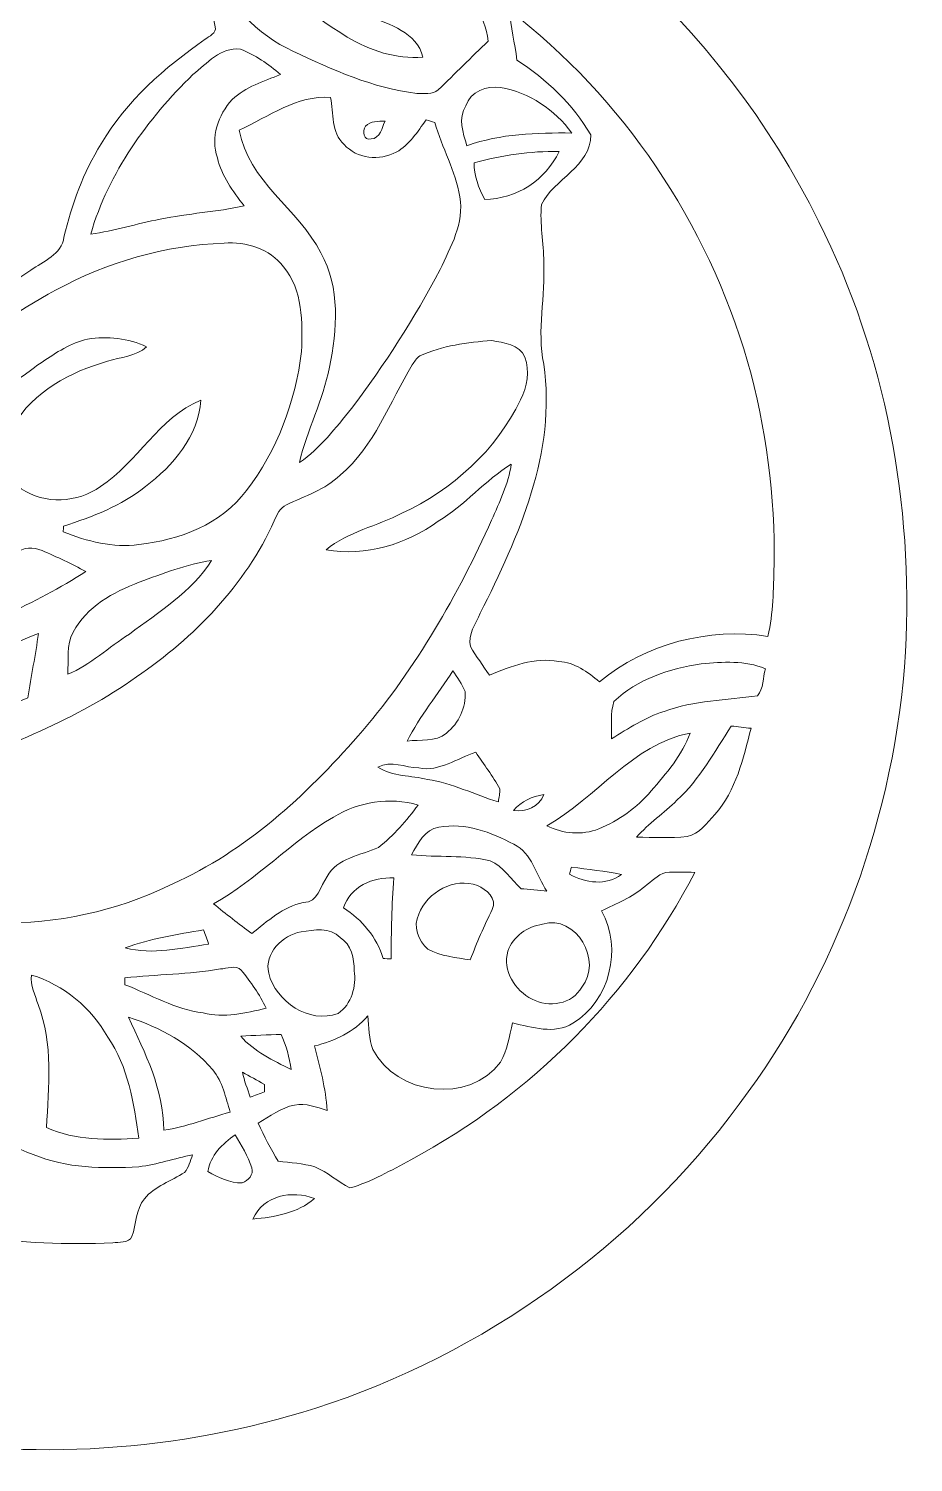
# Model space of a CAD drawing. Header units: centimetres. Extents: x -13 to 12.8, y -16.3 to 16.1.
# Drawn here: x -0.34 to 12.84, y -16.28 to 5.06 of the extents above; entities that cross this region are included whole.
import ezdxf

# ---------------------------------------------------------------- set-up
doc = ezdxf.new("R2010")
doc.units = ezdxf.units.CM
doc.header["$MEASUREMENT"] = 0
doc.layers.add('Layer 1', color=7, linetype='Continuous')

msp = doc.modelspace()

# ---------------------------------------------------------------- linework, layer by layer
at = {"layer": 'Layer 1', "color": 8, "lineweight": 9}
for points, knots in [([(-1.1297, 15.38168), (-0.91663, 15.72811), (-0.57937, 16.08265), (-0.14193, 16.08548), (-0.14193, 16.08548), (0.24225, 16.14157), (0.57739, 15.86852), (0.81516, 15.59899), (0.81516, 15.59899), (1.48085, 14.73539), (1.71368, 13.6312), (1.84315, 12.5711), (1.84315, 12.5711), (1.8869, 12.36261), (1.85092, 12.12696), (1.94511, 11.93081), (1.94511, 11.93081), (2.13102, 11.87931), (2.32787, 11.92975), (2.51767, 11.90012), (2.51767, 11.90012), (3.15972, 11.83909), (3.73193, 11.29899), (3.79437, 10.65058), (3.79437, 10.65058), (3.83988, 10.04133), (3.78202, 9.42962), (3.81095, 8.81966), (3.81095, 8.81966), (3.82047, 8.63304), (4.05648, 8.61964), (4.18419, 8.55684), (4.18419, 8.55684), (7.31015, 7.4964), (9.97539, 5.15219), (11.42814, 2.18815), (11.42814, 2.18815), (12.42403, 0.22071), (12.83607, -2.01732), (12.72001, -4.21336), (12.72001, -4.21336), (12.5669, -6.63377), (11.70119, -9.00796), (10.2435, -10.94824), (10.2435, -10.94824), (8.67928, -13.06349), (6.4402, -14.66616), (3.93724, -15.47438), (3.93724, -15.47438), (1.89148, -16.11784), (-0.31726, -16.28047), (-2.42475, -15.86173), (-2.42475, -15.86173), (-4.61233, -15.44757), (-6.67713, -14.43192), (-8.36377, -12.98165), (-8.36377, -12.98165), (-8.92715, -12.47577), (-9.45702, -11.93214), (-9.94209, -11.35076), (-9.94209, -11.35076), (-10.63389, -10.47587), (-11.22409, -9.51878), (-11.67388, -8.49749), (-11.67388, -8.49749), (-12.79536, -5.9649), (-13.03878, -3.05131), (-12.3685, -0.36526), (-12.3685, -0.36526), (-11.58639, 2.8489), (-9.4662, 5.70499), (-6.63374, 7.40891), (-6.63374, 7.40891), (-6.07777, 7.74052), (-5.5038, 8.04532), (-4.90266, 8.28803), (-4.90266, 8.28803), (-4.54177, 8.4369), (-4.16888, 8.55473), (-3.81082, 8.7103), (-3.81082, 8.7103), (-3.80764, 9.30015), (-3.82457, 9.88999), (-3.8094, 10.47984), (-3.8094, 10.47984), (-3.81822, 11.1032), (-3.36279, 11.70856), (-2.75178, 11.84897), (-2.75178, 11.84897), (-2.49954, 11.93116), (-2.23213, 11.91), (-1.97108, 11.91529), (-1.97108, 11.91529), (-1.90758, 12.62261), (-1.85995, 13.33698), (-1.67722, 14.02596), (-1.67722, 14.02596), (-1.54669, 14.49515), (-1.42216, 14.98199), (-1.1297, 15.38168), (-1.1297, 15.38168), (-1.1297, 15.38168), (-1.1297, 15.38168), (-1.1297, 15.38168)], [0, 0, 0, 0, 0.03703704, 0.03703704, 0.03703704, 0.03703704, 0.07407407, 0.07407407, 0.07407407, 0.07407407, 0.11111111, 0.11111111, 0.11111111, 0.11111111, 0.14814815, 0.14814815, 0.14814815, 0.14814815, 0.18518519, 0.18518519, 0.18518519, 0.18518519, 0.22222222, 0.22222222, 0.22222222, 0.22222222, 0.25925926, 0.25925926, 0.25925926, 0.25925926, 0.2962963, 0.2962963, 0.2962963, 0.2962963, 0.33333333, 0.33333333, 0.33333333, 0.33333333, 0.37037037, 0.37037037, 0.37037037, 0.37037037, 0.40740741, 0.40740741, 0.40740741, 0.40740741, 0.44444444, 0.44444444, 0.44444444, 0.44444444, 0.48148148, 0.48148148, 0.48148148, 0.48148148, 0.51851852, 0.51851852, 0.51851852, 0.51851852, 0.55555556, 0.55555556, 0.55555556, 0.55555556, 0.59259259, 0.59259259, 0.59259259, 0.59259259, 0.62962963, 0.62962963, 0.62962963, 0.62962963, 0.66666667, 0.66666667, 0.66666667, 0.66666667, 0.7037037, 0.7037037, 0.7037037, 0.7037037, 0.74074074, 0.74074074, 0.74074074, 0.74074074, 0.77777778, 0.77777778, 0.77777778, 0.77777778, 0.81481481, 0.81481481, 0.81481481, 0.81481481, 0.85185185, 0.85185185, 0.85185185, 0.85185185, 0.88888889, 0.88888889, 0.88888889, 0.88888889, 0.92592593, 0.92592593, 0.92592593, 0.92592593, 1, 1, 1, 1]), ([(-3.12078, 6.93371), (-4.23168, 6.53825), (-5.26355, 5.93183), (-6.1769, 5.18852), (-6.1769, 5.18852), (-6.60058, 4.85021), (-6.96324, 4.44557), (-7.34706, 4.06422), (-7.34706, 4.06422), (-7.28074, 4.01342), (-7.19995, 3.97497), (-7.15127, 3.90441), (-7.15127, 3.90441), (-7.13751, 3.36043), (-7.15515, 2.80763), (-7.01439, 2.27634), (-7.01439, 2.27634), (-6.82036, 2.51658), (-6.62492, 2.84149), (-6.28202, 2.86019), (-6.28202, 2.86019), (-5.75145, 2.93145), (-5.199, 2.64147), (-4.97604, 2.15358), (-4.97604, 2.15358), (-4.89278, 1.95955), (-4.93265, 1.75106), (-4.95487, 1.55033), (-4.95487, 1.55033), (-4.77213, 1.68791), (-4.59575, 1.83431), (-4.43382, 1.99588), (-4.43382, 1.99588), (-4.58904, 2.21319), (-4.75873, 2.44532), (-4.7485, 2.7279), (-4.7485, 2.7279), (-4.73827, 3.13853), (-4.5139, 3.56857), (-4.12267, 3.73402), (-4.12267, 3.73402), (-3.80905, 3.89736), (-3.41182, 3.87407), (-3.10597, 3.70509), (-3.10597, 3.70509), (-2.41628, 3.25036), (-2.61525, 2.04951), (-3.37655, 1.78774), (-3.37655, 1.78774), (-3.63548, 1.69779), (-3.90677, 1.79198), (-4.16818, 1.76023), (-4.16818, 1.76023), (-4.49767, 1.58384), (-4.73792, 1.28116), (-4.95417, 0.98412), (-4.95417, 0.98412), (-4.691, 1.03562), (-4.43241, 1.15839), (-4.15936, 1.10653), (-4.15936, 1.10653), (-3.86585, 1.09665), (-3.6189, 0.90439), (-3.45663, 0.67191), (-3.45663, 0.67191), (-3.3134, 0.40838), (-2.96556, 0.4038), (-2.7807, 0.18578), (-2.7807, 0.18578), (-2.63924, 0.04538), (-2.58738, -0.15147), (-2.51118, -0.32963), (-2.51118, -0.32963), (-1.75483, 0.24258), (-1.11207, 0.95766), (-0.30562, 1.46672), (-0.30562, 1.46672), (-0.12464, 1.60289), (0.15793, 1.6992), (0.18616, 1.96202), (0.18616, 1.96202), (0.30187, 2.44815), (0.47579, 2.9244), (0.74178, 3.34949), (0.74178, 3.34949), (1.11678, 3.98978), (1.68723, 4.48791), (2.29189, 4.90559), (2.29189, 4.90559), (2.34128, 4.9504), (2.4644, 4.99838), (2.43935, 5.09151), (2.43935, 5.09151), (2.36703, 5.47815), (2.2238, 5.84681), (2.09398, 6.21687), (2.09398, 6.21687), (2.05094, 6.33293), (2.17759, 6.47722), (2.052, 6.56718), (2.052, 6.56718), (1.95851, 6.67901), (1.85797, 6.78414), (1.75955, 6.89068), (1.75955, 6.89068), (1.80117, 7.04166), (1.84527, 7.1923), (1.88196, 7.34435), (1.88196, 7.34435), (1.59515, 7.55425), (1.2198, 7.54049), (0.88042, 7.55284), (0.88042, 7.55284), (-0.4753, 7.59517), (-1.84655, 7.4082), (-3.12078, 6.93371), (-3.12078, 6.93371), (-3.12078, 6.93371), (-3.12078, 6.93371), (-3.12078, 6.93371)], [0, 0, 0, 0, 0.03225806, 0.03225806, 0.03225806, 0.03225806, 0.06451613, 0.06451613, 0.06451613, 0.06451613, 0.09677419, 0.09677419, 0.09677419, 0.09677419, 0.12903226, 0.12903226, 0.12903226, 0.12903226, 0.16129032, 0.16129032, 0.16129032, 0.16129032, 0.19354839, 0.19354839, 0.19354839, 0.19354839, 0.22580645, 0.22580645, 0.22580645, 0.22580645, 0.25806452, 0.25806452, 0.25806452, 0.25806452, 0.29032258, 0.29032258, 0.29032258, 0.29032258, 0.32258065, 0.32258065, 0.32258065, 0.32258065, 0.35483871, 0.35483871, 0.35483871, 0.35483871, 0.38709677, 0.38709677, 0.38709677, 0.38709677, 0.41935484, 0.41935484, 0.41935484, 0.41935484, 0.4516129, 0.4516129, 0.4516129, 0.4516129, 0.48387097, 0.48387097, 0.48387097, 0.48387097, 0.51612903, 0.51612903, 0.51612903, 0.51612903, 0.5483871, 0.5483871, 0.5483871, 0.5483871, 0.58064516, 0.58064516, 0.58064516, 0.58064516, 0.61290323, 0.61290323, 0.61290323, 0.61290323, 0.64516129, 0.64516129, 0.64516129, 0.64516129, 0.67741935, 0.67741935, 0.67741935, 0.67741935, 0.70967742, 0.70967742, 0.70967742, 0.70967742, 0.74193548, 0.74193548, 0.74193548, 0.74193548, 0.77419355, 0.77419355, 0.77419355, 0.77419355, 0.80645161, 0.80645161, 0.80645161, 0.80645161, 0.83870968, 0.83870968, 0.83870968, 0.83870968, 0.87096774, 0.87096774, 0.87096774, 0.87096774, 0.90322581, 0.90322581, 0.90322581, 0.90322581, 0.93548387, 0.93548387, 0.93548387, 0.93548387, 1, 1, 1, 1]), ([(2.98086, 7.20782), (3.11033, 7.11504), (3.24051, 7.02085), (3.38197, 6.94571), (3.38197, 6.94571), (4.05367, 6.57212), (4.73099, 6.2077), (5.39351, 5.81753), (5.39351, 5.81753), (5.58895, 5.71557), (5.71313, 5.51872), (5.77839, 5.31341), (5.77839, 5.31341), (5.53638, 5.30106), (5.30532, 5.3889), (5.08377, 5.47463), (5.08377, 5.47463), (4.62551, 5.67712), (4.21276, 5.96463), (3.78661, 6.22463), (3.78661, 6.22463), (3.36327, 6.48145), (2.95934, 6.79225), (2.47745, 6.93195), (2.47745, 6.93195), (2.46581, 6.91078), (2.44252, 6.8681), (2.43124, 6.84658), (2.43124, 6.84658), (3.0747, 6.1629), (3.88503, 5.66971), (4.7197, 5.25485), (4.7197, 5.25485), (5.03473, 5.12361), (5.44466, 5.01531), (5.53109, 4.6389), (5.53109, 4.6389), (5.13351, 4.60926), (4.74369, 4.7352), (4.40679, 4.93911), (4.40679, 4.93911), (3.80107, 5.31164), (3.25532, 5.79671), (2.58469, 6.05459), (2.58469, 6.05459), (2.55188, 5.43265), (3.0807, 4.97086), (3.59611, 4.72956), (3.59611, 4.72956), (4.18489, 4.45192), (4.78885, 4.17852), (5.44219, 4.10126), (5.44219, 4.10126), (5.54873, 4.09844), (5.67115, 4.08327), (5.7611, 4.15241), (5.7611, 4.15241), (6.00875, 4.39442), (6.25535, 4.63819), (6.5037, 4.87984), (6.5037, 4.87984), (6.4596, 5.2686), (6.21337, 5.61362), (5.8814, 5.81259), (5.8814, 5.81259), (5.47147, 6.0493), (5.04814, 6.26379), (4.65657, 6.53049), (4.65657, 6.53049), (4.16056, 6.87409), (3.58694, 7.14714), (2.98086, 7.20782), (2.98086, 7.20782), (2.98086, 7.20782), (2.98086, 7.20782), (2.98086, 7.20782)], [0, 0, 0, 0, 0.05, 0.05, 0.05, 0.05, 0.1, 0.1, 0.1, 0.1, 0.15, 0.15, 0.15, 0.15, 0.2, 0.2, 0.2, 0.2, 0.25, 0.25, 0.25, 0.25, 0.3, 0.3, 0.3, 0.3, 0.35, 0.35, 0.35, 0.35, 0.4, 0.4, 0.4, 0.4, 0.45, 0.45, 0.45, 0.45, 0.5, 0.5, 0.5, 0.5, 0.55, 0.55, 0.55, 0.55, 0.6, 0.6, 0.6, 0.6, 0.65, 0.65, 0.65, 0.65, 0.7, 0.7, 0.7, 0.7, 0.75, 0.75, 0.75, 0.75, 0.8, 0.8, 0.8, 0.8, 0.85, 0.85, 0.85, 0.85, 0.9, 0.9, 0.9, 0.9, 1, 1, 1, 1]), ([(6.81062, 5.34233), (6.84554, 5.09292), (6.89917, 4.84668), (6.93233, 4.59656), (6.93233, 4.59656), (7.37577, 4.31222), (7.76523, 3.93969), (8.03193, 3.48249), (8.03193, 3.48249), (8.03618, 3.00836), (7.47984, 2.83161), (7.29886, 2.44426), (7.29886, 2.44426), (7.26782, 2.15957), (7.3359, 1.87488), (7.33097, 1.58878), (7.33097, 1.58878), (7.35919, 1.08184), (7.2276, 0.57454), (7.33132, 0.07042), (7.33132, 0.07042), (7.52429, -1.24403), (6.95984, -2.49251), (6.38764, -3.63868), (6.38764, -3.63868), (6.32061, -3.79779), (6.1982, -3.95336), (6.23877, -4.1361), (6.23877, -4.1361), (6.32661, -4.2818), (6.42785, -4.41903), (6.52275, -4.56084), (6.52275, -4.56084), (6.84766, -4.42961), (7.19656, -4.28603), (7.55498, -4.35941), (7.55498, -4.35941), (7.7931, -4.36717), (7.98572, -4.51569), (8.16176, -4.65892), (8.16176, -4.65892), (8.85286, -4.08424), (9.787, -3.85352), (10.67143, -3.98299), (10.67143, -3.98299), (10.75221, -3.63798), (10.75116, -3.2792), (10.76139, -2.92748), (10.76139, -2.92748), (10.7822, -1.90372), (10.64532, -0.8782), (10.36839, 0.10676), (10.36839, 0.10676), (9.76937, 2.16592), (8.51842, 4.03988), (6.81062, 5.34233), (6.81062, 5.34233), (6.81062, 5.34233), (6.81062, 5.34233), (6.81062, 5.34233)], [0, 0, 0, 0, 0.0625, 0.0625, 0.0625, 0.0625, 0.125, 0.125, 0.125, 0.125, 0.1875, 0.1875, 0.1875, 0.1875, 0.25, 0.25, 0.25, 0.25, 0.3125, 0.3125, 0.3125, 0.3125, 0.375, 0.375, 0.375, 0.375, 0.4375, 0.4375, 0.4375, 0.4375, 0.5, 0.5, 0.5, 0.5, 0.5625, 0.5625, 0.5625, 0.5625, 0.625, 0.625, 0.625, 0.625, 0.6875, 0.6875, 0.6875, 0.6875, 0.75, 0.75, 0.75, 0.75, 0.8125, 0.8125, 0.8125, 0.8125, 0.875, 0.875, 0.875, 0.875, 1, 1, 1, 1]), ([(2.10844, 4.38101), (1.4297, 3.72203), (0.85255, 2.92263), (0.58515, 2.00576), (0.58515, 2.00576), (0.93616, 2.05162), (1.27307, 2.16275), (1.62055, 2.2266), (1.62055, 2.2266), (2.03401, 2.31515), (2.4591, 2.33455), (2.87185, 2.42663), (2.87185, 2.42663), (2.7004, 2.64041), (2.53707, 2.87148), (2.47145, 3.14206), (2.47145, 3.14206), (2.36915, 3.44192), (2.48274, 3.78341), (2.69194, 4.00989), (2.69194, 4.00989), (2.89161, 4.19898), (3.16148, 4.27906), (3.40984, 4.38172), (3.40984, 4.38172), (3.23416, 4.53871), (3.03449, 4.67382), (2.8147, 4.75813), (2.8147, 4.75813), (2.51908, 4.79376), (2.31623, 4.54364), (2.10844, 4.38101), (2.10844, 4.38101), (2.10844, 4.38101), (2.10844, 4.38101), (2.10844, 4.38101)], [0, 0, 0, 0, 0.1, 0.1, 0.1, 0.1, 0.2, 0.2, 0.2, 0.2, 0.3, 0.3, 0.3, 0.3, 0.4, 0.4, 0.4, 0.4, 0.5, 0.5, 0.5, 0.5, 0.6, 0.6, 0.6, 0.6, 0.7, 0.7, 0.7, 0.7, 0.8, 0.8, 0.8, 0.8, 1, 1, 1, 1]), ([(2.79848, 3.55516), (2.92512, 2.79069), (3.68289, 2.38359), (4.01238, 1.7253), (4.01238, 1.7253), (4.30096, 1.20848), (4.25827, 0.58266), (4.14044, 0.02209), (4.14044, 0.02209), (4.04766, -0.46686), (3.80389, -0.91171), (3.69488, -1.39572), (3.69488, -1.39572), (4.00568, -1.18511), (4.23358, -0.87749), (4.46994, -0.59068), (4.46994, -0.59068), (4.96347, 0.06125), (5.40621, 0.75305), (5.78792, 1.4766), (5.78792, 1.4766), (5.94737, 1.81597), (6.14951, 2.16945), (6.08143, 2.56103), (6.08143, 2.56103), (6.01898, 2.94697), (5.8179, 3.29164), (5.70995, 3.66488), (5.70995, 3.66488), (5.66691, 3.67863), (5.62387, 3.69204), (5.58119, 3.70474), (5.58119, 3.70474), (5.45101, 3.53047), (5.33177, 3.33468), (5.13598, 3.22567), (5.13598, 3.22567), (4.8908, 3.09549), (4.5479, 3.12371), (4.35987, 3.33997), (4.35987, 3.33997), (4.1662, 3.51883), (4.19936, 3.80422), (4.15843, 4.04058), (4.15843, 4.04058), (3.65149, 4.07657), (3.23627, 3.75307), (2.79848, 3.55516), (2.79848, 3.55516), (2.79848, 3.55516), (2.79848, 3.55516), (2.79848, 3.55516)], [0, 0, 0, 0, 0.07142857, 0.07142857, 0.07142857, 0.07142857, 0.14285714, 0.14285714, 0.14285714, 0.14285714, 0.21428571, 0.21428571, 0.21428571, 0.21428571, 0.28571429, 0.28571429, 0.28571429, 0.28571429, 0.35714286, 0.35714286, 0.35714286, 0.35714286, 0.42857143, 0.42857143, 0.42857143, 0.42857143, 0.5, 0.5, 0.5, 0.5, 0.57142857, 0.57142857, 0.57142857, 0.57142857, 0.64285714, 0.64285714, 0.64285714, 0.64285714, 0.71428571, 0.71428571, 0.71428571, 0.71428571, 0.78571429, 0.78571429, 0.78571429, 0.78571429, 0.85714286, 0.85714286, 0.85714286, 0.85714286, 1, 1, 1, 1]), ([(6.17138, 3.91711), (6.05356, 3.73402), (6.1294, 3.51212), (6.18867, 3.32198), (6.18867, 3.32198), (6.69032, 3.50189), (7.22513, 3.51424), (7.75183, 3.51071), (7.75183, 3.51071), (7.49924, 3.85538), (7.11542, 4.11855), (6.68962, 4.18628), (6.68962, 4.18628), (6.48077, 4.22156), (6.24265, 4.13054), (6.17138, 3.91711), (6.17138, 3.91711), (6.17138, 3.91711), (6.17138, 3.91711), (6.17138, 3.91711)], [0, 0, 0, 0, 0.16666667, 0.16666667, 0.16666667, 0.16666667, 0.33333333, 0.33333333, 0.33333333, 0.33333333, 0.5, 0.5, 0.5, 0.5, 0.66666667, 0.66666667, 0.66666667, 0.66666667, 1, 1, 1, 1]), ([(4.67914, 3.61055), (4.62234, 3.54811), (4.65303, 3.389), (4.76133, 3.42181), (4.76133, 3.42181), (4.89433, 3.42781), (4.92502, 3.59079), (4.96877, 3.68922), (4.96877, 3.68922), (4.87034, 3.68357), (4.7504, 3.69416), (4.67914, 3.61055), (4.67914, 3.61055), (4.67914, 3.61055), (4.67914, 3.61055), (4.67914, 3.61055)], [0, 0, 0, 0, 0.2, 0.2, 0.2, 0.2, 0.4, 0.4, 0.4, 0.4, 0.6, 0.6, 0.6, 0.6, 1, 1, 1, 1]), ([(6.29415, 3.06868), (6.29486, 2.87536), (6.36153, 2.69156), (6.4522, 2.52293), (6.4522, 2.52293), (6.92598, 2.52787), (7.36201, 2.80692), (7.55921, 3.23519), (7.55921, 3.23519), (7.132, 3.24401), (6.70655, 3.17557), (6.29415, 3.06868), (6.29415, 3.06868), (6.29415, 3.06868), (6.29415, 3.06868), (6.29415, 3.06868)], [0, 0, 0, 0, 0.2, 0.2, 0.2, 0.2, 0.4, 0.4, 0.4, 0.4, 0.6, 0.6, 0.6, 0.6, 1, 1, 1, 1]), ([(0.06198, 1.17074), (-1.13323, 0.5315), (-2.12524, -0.42805), (-2.97226, -1.47474), (-2.97226, -1.47474), (-3.96004, -2.67454), (-4.88749, -3.92479), (-5.92219, -5.08578), (-5.92219, -5.08578), (-6.24498, -5.4883), (-6.75616, -5.73665), (-6.93854, -6.24571), (-6.93854, -6.24571), (-6.64644, -6.37977), (-6.32083, -6.43833), (-6.00015, -6.41116), (-6.00015, -6.41116), (-4.03942, -6.27993), (-2.15205, -5.65904), (-0.35289, -4.89704), (-0.35289, -4.89704), (-0.30068, -4.57742), (-0.23612, -4.25992), (-0.19273, -3.93925), (-0.19273, -3.93925), (-0.62629, -4.10611), (-1.03657, -4.32731), (-1.47049, -4.49417), (-1.47049, -4.49417), (-2.41417, -4.87517), (-3.41288, -5.2216), (-4.44652, -5.14575), (-4.44652, -5.14575), (-4.70652, -5.14328), (-4.99862, -5.04909), (-5.13162, -4.80955), (-5.13162, -4.80955), (-5.1683, -4.75134), (-5.14643, -4.68008), (-5.11221, -4.62717), (-5.11221, -4.62717), (-4.76155, -4.09412), (-4.26272, -3.68807), (-3.7833, -3.27814), (-3.7833, -3.27814), (-3.60127, -2.89997), (-3.45874, -2.4784), (-3.14724, -2.18136), (-3.14724, -2.18136), (-2.95815, -1.9838), (-2.64912, -1.88608), (-2.55246, -1.61056), (-2.55246, -1.61056), (-2.2466, -0.89689), (-1.54951, -0.3956), (-0.79315, -0.26013), (-0.79315, -0.26013), (-0.52928, -0.23791), (-0.34689, -0.034), (-0.13805, 0.10041), (-0.13805, 0.10041), (0.0708, 0.24223), (0.29129, 0.38334), (0.53964, 0.44331), (0.53964, 0.44331), (0.83492, 0.48529), (1.14607, 0.45918), (1.41629, 0.32619), (1.41629, 0.32619), (1.25966, 0.18014), (1.02718, 0.17873), (0.83456, 0.11135), (0.83456, 0.11135), (0.28423, -0.04423), (-0.27034, -0.33845), (-0.56491, -0.84751), (-0.56491, -0.84751), (-0.73248, -1.14066), (-0.71131, -1.552), (-0.4499, -1.78589), (-0.4499, -1.78589), (-0.10312, -2.0219), (0.39324, -1.99756), (0.72873, -1.75238), (0.72873, -1.75238), (1.28718, -1.39396), (1.59374, -0.72333), (2.22662, -0.46792), (2.22662, -0.46792), (2.18993, -1.00414), (1.80964, -1.44158), (1.40112, -1.7545), (1.40112, -1.7545), (1.04305, -2.04095), (0.6109, -2.20182), (0.18051, -2.34293), (0.18051, -2.34293), (0.17945, -2.36445), (0.17734, -2.40714), (0.17628, -2.42866), (0.17628, -2.42866), (0.53258, -2.56765), (0.91782, -2.67031), (1.30235, -2.61457), (1.30235, -2.61457), (1.9063, -2.55213), (2.53213, -2.31189), (2.90537, -1.81165), (2.90537, -1.81165), (3.36539, -1.21651), (3.63421, -0.48379), (3.72558, 0.25881), (3.72558, 0.25881), (3.73828, 0.68002), (3.75027, 1.17779), (3.45394, 1.51716), (3.45394, 1.51716), (3.25638, 1.78916), (2.8969, 1.89393), (2.5734, 1.87135), (2.5734, 1.87135), (1.69569, 1.84101), (0.83315, 1.58701), (0.06198, 1.17074), (0.06198, 1.17074), (0.06198, 1.17074), (0.06198, 1.17074), (0.06198, 1.17074)], [0, 0, 0, 0, 0.03030303, 0.03030303, 0.03030303, 0.03030303, 0.06060606, 0.06060606, 0.06060606, 0.06060606, 0.09090909, 0.09090909, 0.09090909, 0.09090909, 0.12121212, 0.12121212, 0.12121212, 0.12121212, 0.15151515, 0.15151515, 0.15151515, 0.15151515, 0.18181818, 0.18181818, 0.18181818, 0.18181818, 0.21212121, 0.21212121, 0.21212121, 0.21212121, 0.24242424, 0.24242424, 0.24242424, 0.24242424, 0.27272727, 0.27272727, 0.27272727, 0.27272727, 0.3030303, 0.3030303, 0.3030303, 0.3030303, 0.33333333, 0.33333333, 0.33333333, 0.33333333, 0.36363636, 0.36363636, 0.36363636, 0.36363636, 0.39393939, 0.39393939, 0.39393939, 0.39393939, 0.42424242, 0.42424242, 0.42424242, 0.42424242, 0.45454545, 0.45454545, 0.45454545, 0.45454545, 0.48484848, 0.48484848, 0.48484848, 0.48484848, 0.51515152, 0.51515152, 0.51515152, 0.51515152, 0.54545455, 0.54545455, 0.54545455, 0.54545455, 0.57575758, 0.57575758, 0.57575758, 0.57575758, 0.60606061, 0.60606061, 0.60606061, 0.60606061, 0.63636364, 0.63636364, 0.63636364, 0.63636364, 0.66666667, 0.66666667, 0.66666667, 0.66666667, 0.6969697, 0.6969697, 0.6969697, 0.6969697, 0.72727273, 0.72727273, 0.72727273, 0.72727273, 0.75757576, 0.75757576, 0.75757576, 0.75757576, 0.78787879, 0.78787879, 0.78787879, 0.78787879, 0.81818182, 0.81818182, 0.81818182, 0.81818182, 0.84848485, 0.84848485, 0.84848485, 0.84848485, 0.87878788, 0.87878788, 0.87878788, 0.87878788, 0.90909091, 0.90909091, 0.90909091, 0.90909091, 0.93939394, 0.93939394, 0.93939394, 0.93939394, 1, 1, 1, 1]), ([(5.48488, 0.19143), (5.43761, 0.15721), (5.40515, 0.10746), (5.37375, 0.05949), (5.37375, 0.05949), (5.03791, -0.50072), (4.80966, -1.15019), (4.30025, -1.58552), (4.30025, -1.58552), (4.07518, -1.7993), (3.77426, -1.89279), (3.50086, -2.02437), (3.50086, -2.02437), (3.40208, -2.06776), (3.36257, -2.1743), (3.31777, -2.26391), (3.31777, -2.26391), (2.88949, -3.22417), (2.12679, -3.99746), (1.26883, -4.58624), (1.26883, -4.58624), (0.36925, -5.22371), (-0.6651, -5.63752), (-1.70544, -5.98465), (-1.70544, -5.98465), (-2.27976, -6.18433), (-2.89289, -6.26053), (-3.45663, -6.49266), (-3.45663, -6.49266), (-3.65983, -6.58967), (-3.89866, -6.73572), (-3.91559, -6.98478), (-3.91559, -6.98478), (-3.91312, -7.39012), (-3.51872, -7.59367), (-3.21039, -7.75595), (-3.21039, -7.75595), (-1.59784, -8.46045), (0.33538, -8.43152), (1.90418, -7.62119), (1.90418, -7.62119), (2.98615, -7.1146), (3.86704, -6.27746), (4.63928, -5.38246), (4.63928, -5.38246), (5.4362, -4.4469), (6.04968, -3.37057), (6.55627, -2.25474), (6.55627, -2.25474), (6.67233, -1.9838), (6.80603, -1.71322), (6.84907, -1.41795), (6.84907, -1.41795), (6.45572, -1.66101), (6.15904, -2.03284), (5.75934, -2.2692), (5.75934, -2.2692), (5.27992, -2.61492), (4.6816, -2.79837), (4.08964, -2.69394), (4.08964, -2.69394), (4.41844, -2.42583), (4.84882, -2.34293), (5.21888, -2.15067), (5.21888, -2.15067), (5.97101, -1.80036), (6.62647, -1.21369), (6.98701, -0.45945), (6.98701, -0.45945), (7.0879, -0.26824), (7.12142, -0.03188), (7.05157, 0.17485), (7.05157, 0.17485), (6.96831, 0.35794), (6.73477, 0.39392), (6.56015, 0.41932), (6.56015, 0.41932), (6.19396, 0.39815), (5.82213, 0.34347), (5.48488, 0.19143), (5.48488, 0.19143), (5.48488, 0.19143), (5.48488, 0.19143), (5.48488, 0.19143)], [0, 0, 0, 0, 0.04545455, 0.04545455, 0.04545455, 0.04545455, 0.09090909, 0.09090909, 0.09090909, 0.09090909, 0.13636364, 0.13636364, 0.13636364, 0.13636364, 0.18181818, 0.18181818, 0.18181818, 0.18181818, 0.22727273, 0.22727273, 0.22727273, 0.22727273, 0.27272727, 0.27272727, 0.27272727, 0.27272727, 0.31818182, 0.31818182, 0.31818182, 0.31818182, 0.36363636, 0.36363636, 0.36363636, 0.36363636, 0.40909091, 0.40909091, 0.40909091, 0.40909091, 0.45454545, 0.45454545, 0.45454545, 0.45454545, 0.5, 0.5, 0.5, 0.5, 0.54545455, 0.54545455, 0.54545455, 0.54545455, 0.59090909, 0.59090909, 0.59090909, 0.59090909, 0.63636364, 0.63636364, 0.63636364, 0.63636364, 0.68181818, 0.68181818, 0.68181818, 0.68181818, 0.72727273, 0.72727273, 0.72727273, 0.72727273, 0.77272727, 0.77272727, 0.77272727, 0.77272727, 0.81818182, 0.81818182, 0.81818182, 0.81818182, 0.86363636, 0.86363636, 0.86363636, 0.86363636, 0.90909091, 0.90909091, 0.90909091, 0.90909091, 1, 1, 1, 1]), ([(-0.53069, -2.75004), (-1.32408, -3.22734), (-2.22332, -3.60129), (-3.16417, -3.57765), (-3.16417, -3.57765), (-3.31199, -3.58047), (-3.48097, -3.55719), (-3.59174, -3.67502), (-3.59174, -3.67502), (-3.87925, -3.95371), (-4.20028, -4.19607), (-4.47862, -4.48464), (-4.47862, -4.48464), (-3.62067, -4.58448), (-2.76448, -4.39539), (-1.94427, -4.15832), (-1.94427, -4.15832), (-1.0916, -3.85846), (-0.24847, -3.50639), (0.51495, -3.01815), (0.51495, -3.01815), (0.30152, -2.90561), (0.08385, -2.79942), (-0.13946, -2.70664), (-0.13946, -2.70664), (-0.26752, -2.65302), (-0.42203, -2.64844), (-0.53069, -2.75004), (-0.53069, -2.75004), (-0.53069, -2.75004), (-0.53069, -2.75004), (-0.53069, -2.75004)], [0, 0, 0, 0, 0.11111111, 0.11111111, 0.11111111, 0.11111111, 0.22222222, 0.22222222, 0.22222222, 0.22222222, 0.33333333, 0.33333333, 0.33333333, 0.33333333, 0.44444444, 0.44444444, 0.44444444, 0.44444444, 0.55555556, 0.55555556, 0.55555556, 0.55555556, 0.66666667, 0.66666667, 0.66666667, 0.66666667, 0.77777778, 0.77777778, 0.77777778, 0.77777778, 1, 1, 1, 1]), ([(1.3087, -3.17866), (0.92029, -3.32401), (0.52306, -3.54061), (0.32409, -3.92232), (0.32409, -3.92232), (0.21614, -4.11211), (0.25954, -4.34106), (0.24225, -4.5485), (0.24225, -4.5485), (0.58268, -4.40739), (0.85255, -4.1421), (1.163, -3.94983), (1.163, -3.94983), (1.59586, -3.61893), (2.08869, -3.32401), (2.38537, -2.85199), (2.38537, -2.85199), (2.01355, -2.9102), (1.659, -3.04602), (1.3087, -3.17866), (1.3087, -3.17866), (1.3087, -3.17866), (1.3087, -3.17866), (1.3087, -3.17866)], [0, 0, 0, 0, 0.14285714, 0.14285714, 0.14285714, 0.14285714, 0.28571429, 0.28571429, 0.28571429, 0.28571429, 0.42857143, 0.42857143, 0.42857143, 0.42857143, 0.57142857, 0.57142857, 0.57142857, 0.57142857, 0.71428571, 0.71428571, 0.71428571, 0.71428571, 1, 1, 1, 1]), ([(9.6787, -4.39327), (9.2081, -4.46418), (8.72655, -4.61835), (8.37554, -4.95349), (8.37554, -4.95349), (8.32121, -5.12987), (8.34451, -5.3239), (8.34273, -5.50735), (8.34273, -5.50735), (8.59286, -5.35424), (8.84156, -5.1909), (9.12378, -5.1013), (9.12378, -5.1013), (9.56969, -4.93655), (10.05335, -4.93655), (10.51656, -4.8667), (10.51656, -4.8667), (10.60652, -4.76299), (10.59382, -4.59718), (10.63333, -4.46595), (10.63333, -4.46595), (10.33346, -4.33824), (9.9948, -4.36258), (9.6787, -4.39327), (9.6787, -4.39327), (9.6787, -4.39327), (9.6787, -4.39327), (9.6787, -4.39327)], [0, 0, 0, 0, 0.125, 0.125, 0.125, 0.125, 0.25, 0.25, 0.25, 0.25, 0.375, 0.375, 0.375, 0.375, 0.5, 0.5, 0.5, 0.5, 0.625, 0.625, 0.625, 0.625, 0.75, 0.75, 0.75, 0.75, 1, 1, 1, 1]), ([(5.97947, -4.49558), (5.75017, -4.84342), (5.4877, -5.1708), (5.29826, -5.54333), (5.29826, -5.54333), (5.49088, -5.51405), (5.72018, -5.56238), (5.88175, -5.42409), (5.88175, -5.42409), (6.06696, -5.27628), (6.17844, -5.04274), (6.16115, -4.80426), (6.16115, -4.80426), (6.11494, -4.69314), (6.04756, -4.59365), (5.97947, -4.49558), (5.97947, -4.49558), (5.97947, -4.49558), (5.97947, -4.49558), (5.97947, -4.49558)], [0, 0, 0, 0, 0.16666667, 0.16666667, 0.16666667, 0.16666667, 0.33333333, 0.33333333, 0.33333333, 0.33333333, 0.5, 0.5, 0.5, 0.5, 0.66666667, 0.66666667, 0.66666667, 0.66666667, 1, 1, 1, 1]), ([(10.12533, -5.31826), (9.8752, -5.70032), (9.65508, -6.1106), (9.3164, -6.42422), (9.3164, -6.42422), (9.12343, -6.61472), (8.89271, -6.76606), (8.71528, -6.97243), (8.71528, -6.97243), (8.96468, -6.97667), (9.21622, -6.99219), (9.46562, -6.9615), (9.46562, -6.9615), (9.64837, -6.92939), (9.76302, -6.76218), (9.88014, -6.63482), (9.88014, -6.63482), (10.19975, -6.27817), (10.30206, -5.80156), (10.41989, -5.35248), (10.41989, -5.35248), (10.32393, -5.34119), (10.21775, -5.32426), (10.12533, -5.31826), (10.12533, -5.31826), (10.12533, -5.31826), (10.12533, -5.31826), (10.12533, -5.31826)], [0, 0, 0, 0, 0.125, 0.125, 0.125, 0.125, 0.25, 0.25, 0.25, 0.25, 0.375, 0.375, 0.375, 0.375, 0.5, 0.5, 0.5, 0.5, 0.625, 0.625, 0.625, 0.625, 0.75, 0.75, 0.75, 0.75, 1, 1, 1, 1]), ([(7.38035, -6.80204), (7.6153, -6.92587), (7.90282, -6.94527), (8.15189, -6.85072), (8.15189, -6.85072), (8.44962, -6.72408), (8.72056, -6.53322), (8.93011, -6.28557), (8.93011, -6.28557), (9.158, -6.02452), (9.39366, -5.75253), (9.51325, -5.42233), (9.51325, -5.42233), (8.64788, -5.59519), (8.11625, -6.38329), (7.38035, -6.80204), (7.38035, -6.80204), (7.38035, -6.80204), (7.38035, -6.80204), (7.38035, -6.80204)], [0, 0, 0, 0, 0.16666667, 0.16666667, 0.16666667, 0.16666667, 0.33333333, 0.33333333, 0.33333333, 0.33333333, 0.5, 0.5, 0.5, 0.5, 0.66666667, 0.66666667, 0.66666667, 0.66666667, 1, 1, 1, 1]), ([(5.46971, -5.94303), (5.26792, -5.93879), (5.05731, -5.82061), (4.86328, -5.92962), (4.86328, -5.92962), (5.0806, -6.07638), (5.35612, -6.05027), (5.60165, -6.11342), (5.60165, -6.11342), (5.97171, -6.16387), (6.30085, -6.34519), (6.6561, -6.44715), (6.6561, -6.44715), (6.66527, -6.38224), (6.68115, -6.31838), (6.67903, -6.25277), (6.67903, -6.25277), (6.57461, -6.06191), (6.43808, -5.89082), (6.32061, -5.70843), (6.32061, -5.70843), (6.04086, -5.79804), (5.7791, -6.00124), (5.46971, -5.94303), (5.46971, -5.94303), (5.46971, -5.94303), (5.46971, -5.94303), (5.46971, -5.94303)], [0, 0, 0, 0, 0.125, 0.125, 0.125, 0.125, 0.25, 0.25, 0.25, 0.25, 0.375, 0.375, 0.375, 0.375, 0.5, 0.5, 0.5, 0.5, 0.625, 0.625, 0.625, 0.625, 0.75, 0.75, 0.75, 0.75, 1, 1, 1, 1]), ([(4.20042, -6.67328), (3.55977, -7.04052), (3.06306, -7.60849), (2.41289, -7.96409), (2.41289, -7.96409), (2.5988, -8.11684), (2.79072, -8.26289), (2.98404, -8.40718), (2.98404, -8.40718), (3.21793, -8.22197), (3.45076, -8.00995), (3.75133, -7.9461), (3.75133, -7.9461), (3.97534, -7.9461), (4.00462, -7.70057), (4.10658, -7.56051), (4.10658, -7.56051), (4.25333, -7.28147), (4.61176, -7.24548), (4.86999, -7.12519), (4.86999, -7.12519), (5.09895, -6.94985), (5.28838, -6.72549), (5.46054, -6.49548), (5.46054, -6.49548), (5.03897, -6.36671), (4.57471, -6.44997), (4.20042, -6.67328), (4.20042, -6.67328), (4.20042, -6.67328), (4.20042, -6.67328), (4.20042, -6.67328)], [0, 0, 0, 0, 0.11111111, 0.11111111, 0.11111111, 0.11111111, 0.22222222, 0.22222222, 0.22222222, 0.22222222, 0.33333333, 0.33333333, 0.33333333, 0.33333333, 0.44444444, 0.44444444, 0.44444444, 0.44444444, 0.55555556, 0.55555556, 0.55555556, 0.55555556, 0.66666667, 0.66666667, 0.66666667, 0.66666667, 0.77777778, 0.77777778, 0.77777778, 0.77777778, 1, 1, 1, 1]), ([(6.88329, -6.57626), (7.07097, -6.60484), (7.26112, -6.52194), (7.33414, -6.3399), (7.33414, -6.3399), (7.15952, -6.36177), (6.99583, -6.43903), (6.88329, -6.57626), (6.88329, -6.57626), (6.88329, -6.57626), (6.88329, -6.57626), (6.88329, -6.57626)], [0, 0, 0, 0, 0.25, 0.25, 0.25, 0.25, 0.5, 0.5, 0.5, 0.5, 1, 1, 1, 1]), ([(5.77028, -6.82603), (5.5579, -6.85072), (5.45983, -7.07156), (5.36247, -7.2356), (5.36247, -7.2356), (5.75228, -7.27688), (6.15233, -7.2349), (6.53651, -7.32556), (6.53651, -7.32556), (6.73124, -7.4067), (6.84237, -7.60602), (6.99759, -7.74043), (6.99759, -7.74043), (7.09213, -7.74925), (7.28122, -7.76724), (7.37577, -7.77606), (7.37577, -7.77606), (7.22019, -7.5404), (7.16057, -7.21338), (6.88893, -7.07932), (6.88893, -7.07932), (6.54745, -6.90082), (6.16362, -6.74948), (5.77028, -6.82603), (5.77028, -6.82603), (5.77028, -6.82603), (5.77028, -6.82603), (5.77028, -6.82603)], [0, 0, 0, 0, 0.125, 0.125, 0.125, 0.125, 0.25, 0.25, 0.25, 0.25, 0.375, 0.375, 0.375, 0.375, 0.5, 0.5, 0.5, 0.5, 0.625, 0.625, 0.625, 0.625, 0.75, 0.75, 0.75, 0.75, 1, 1, 1, 1]), ([(7.74442, -7.41799), (7.73701, -7.44516), (7.72184, -7.49913), (7.71408, -7.52594), (7.71408, -7.52594), (7.95397, -7.65188), (8.2623, -7.70339), (8.4909, -7.52735), (8.4909, -7.52735), (8.2436, -7.47867), (7.99313, -7.45292), (7.74442, -7.41799), (7.74442, -7.41799), (7.74442, -7.41799), (7.74442, -7.41799), (7.74442, -7.41799)], [0, 0, 0, 0, 0.2, 0.2, 0.2, 0.2, 0.4, 0.4, 0.4, 0.4, 0.6, 0.6, 0.6, 0.6, 1, 1, 1, 1]), ([(9.15025, -7.49984), (9.02606, -7.533), (8.93681, -7.63566), (8.83521, -7.70797), (8.83521, -7.70797), (8.64718, -7.87025), (8.414, -7.96303), (8.19315, -8.06957), (8.19315, -8.06957), (8.50501, -8.62696), (8.31839, -9.41189), (7.76594, -9.74315), (7.76594, -9.74315), (7.49042, -9.91495), (7.16022, -9.80242), (6.86847, -9.73962), (6.86847, -9.73962), (6.81873, -9.93612), (6.79051, -10.14461), (6.68891, -10.32382), (6.68891, -10.32382), (6.23065, -10.95106), (5.12858, -10.81383), (4.78779, -10.13403), (4.78779, -10.13403), (4.72288, -9.97704), (4.73523, -9.79959), (4.71018, -9.6352), (4.71018, -9.6352), (4.50345, -9.87438), (4.21841, -10.00985), (3.91572, -10.08182), (3.91572, -10.08182), (4.00534, -10.39579), (4.08154, -10.7154), (4.10869, -11.04172), (4.10869, -11.04172), (3.95065, -10.99304), (3.79049, -10.92742), (3.6208, -10.96094), (3.6208, -10.96094), (3.41901, -10.99974), (3.25532, -11.13521), (3.07823, -11.23081), (3.07823, -11.23081), (3.16466, -11.42696), (3.26873, -11.61499), (3.3788, -11.79914), (3.3788, -11.79914), (3.56048, -11.82101), (3.7471, -11.82948), (3.92454, -11.88063), (3.92454, -11.88063), (4.11082, -11.96247), (4.2678, -12.099), (4.44665, -12.19566), (4.44665, -12.19566), (4.76874, -12.10464), (5.05978, -11.93178), (5.35329, -11.77515), (5.35329, -11.77515), (7.14787, -10.8163), (8.64542, -9.30429), (9.58204, -7.49807), (9.58204, -7.49807), (9.43811, -7.49243), (9.29276, -7.48714), (9.15025, -7.49984), (9.15025, -7.49984), (9.15025, -7.49984), (9.15025, -7.49984), (9.15025, -7.49984)], [0, 0, 0, 0, 0.05263158, 0.05263158, 0.05263158, 0.05263158, 0.10526316, 0.10526316, 0.10526316, 0.10526316, 0.15789474, 0.15789474, 0.15789474, 0.15789474, 0.21052632, 0.21052632, 0.21052632, 0.21052632, 0.26315789, 0.26315789, 0.26315789, 0.26315789, 0.31578947, 0.31578947, 0.31578947, 0.31578947, 0.36842105, 0.36842105, 0.36842105, 0.36842105, 0.42105263, 0.42105263, 0.42105263, 0.42105263, 0.47368421, 0.47368421, 0.47368421, 0.47368421, 0.52631579, 0.52631579, 0.52631579, 0.52631579, 0.57894737, 0.57894737, 0.57894737, 0.57894737, 0.63157895, 0.63157895, 0.63157895, 0.63157895, 0.68421053, 0.68421053, 0.68421053, 0.68421053, 0.73684211, 0.73684211, 0.73684211, 0.73684211, 0.78947368, 0.78947368, 0.78947368, 0.78947368, 0.84210526, 0.84210526, 0.84210526, 0.84210526, 0.89473684, 0.89473684, 0.89473684, 0.89473684, 1, 1, 1, 1]), ([(4.34893, -8.02653), (4.62763, -8.20222), (4.84635, -8.46327), (4.9409, -8.78042), (4.9409, -8.78042), (4.97018, -8.78148), (5.02874, -8.78324), (5.05802, -8.7843), (5.05802, -8.7843), (5.06366, -8.38249), (5.06402, -7.98102), (5.10035, -7.58027), (5.10035, -7.58027), (4.78497, -7.56228), (4.45053, -7.71115), (4.34893, -8.02653), (4.34893, -8.02653), (4.34893, -8.02653), (4.34893, -8.02653), (4.34893, -8.02653)], [0, 0, 0, 0, 0.16666667, 0.16666667, 0.16666667, 0.16666667, 0.33333333, 0.33333333, 0.33333333, 0.33333333, 0.5, 0.5, 0.5, 0.5, 0.66666667, 0.66666667, 0.66666667, 0.66666667, 1, 1, 1, 1]), ([(5.47077, -8.11896), (5.38116, -8.295), (5.46583, -8.51936), (5.60694, -8.64178), (5.60694, -8.64178), (5.7992, -8.74549), (6.02604, -8.76631), (6.23841, -8.79982), (6.23841, -8.79982), (6.33366, -8.54371), (6.44408, -8.29429), (6.56579, -8.05052), (6.56579, -8.05052), (6.64375, -7.89212), (6.47583, -7.7496), (6.34495, -7.6921), (6.34495, -7.6921), (6.00593, -7.56545), (5.5953, -7.78841), (5.47077, -8.11896), (5.47077, -8.11896), (5.47077, -8.11896), (5.47077, -8.11896), (5.47077, -8.11896)], [0, 0, 0, 0, 0.14285714, 0.14285714, 0.14285714, 0.14285714, 0.28571429, 0.28571429, 0.28571429, 0.28571429, 0.42857143, 0.42857143, 0.42857143, 0.42857143, 0.57142857, 0.57142857, 0.57142857, 0.57142857, 0.71428571, 0.71428571, 0.71428571, 0.71428571, 1, 1, 1, 1]), ([(3.71817, -8.38143), (3.44547, -8.43505), (3.16537, -8.69893), (3.23557, -8.99702), (3.23557, -8.99702), (3.34281, -9.42177), (3.83494, -9.75832), (4.26956, -9.59745), (4.26956, -9.59745), (4.47205, -9.45916), (4.54262, -9.19387), (4.51086, -8.96069), (4.51086, -8.96069), (4.51121, -8.77865), (4.46359, -8.57299), (4.30025, -8.46715), (4.30025, -8.46715), (4.1482, -8.30346), (3.91149, -8.35567), (3.71817, -8.38143), (3.71817, -8.38143), (3.71817, -8.38143), (3.71817, -8.38143), (3.71817, -8.38143)], [0, 0, 0, 0, 0.14285714, 0.14285714, 0.14285714, 0.14285714, 0.28571429, 0.28571429, 0.28571429, 0.28571429, 0.42857143, 0.42857143, 0.42857143, 0.42857143, 0.57142857, 0.57142857, 0.57142857, 0.57142857, 0.71428571, 0.71428571, 0.71428571, 0.71428571, 1, 1, 1, 1]), ([(7.31544, -8.26854), (7.08931, -8.29994), (6.87165, -8.45092), (6.79721, -8.67176), (6.79721, -8.67176), (6.71819, -8.95469), (6.90163, -9.26478), (7.15916, -9.38332), (7.15916, -9.38332), (7.3994, -9.51808), (7.76277, -9.46375), (7.89753, -9.20481), (7.89753, -9.20481), (8.2175, -8.82522), (7.81568, -8.11579), (7.31544, -8.26854), (7.31544, -8.26854), (7.31544, -8.26854), (7.31544, -8.26854), (7.31544, -8.26854)], [0, 0, 0, 0, 0.16666667, 0.16666667, 0.16666667, 0.16666667, 0.33333333, 0.33333333, 0.33333333, 0.33333333, 0.5, 0.5, 0.5, 0.5, 0.66666667, 0.66666667, 0.66666667, 0.66666667, 1, 1, 1, 1]), ([(1.1002, -8.62096), (1.50907, -8.73174), (1.93311, -8.62202), (2.34163, -8.56628), (2.34163, -8.56628), (2.31694, -8.49432), (2.29118, -8.4227), (2.26437, -8.35215), (2.26437, -8.35215), (1.87314, -8.42482), (1.47309, -8.47809), (1.1002, -8.62096), (1.1002, -8.62096), (1.1002, -8.62096), (1.1002, -8.62096), (1.1002, -8.62096)], [0, 0, 0, 0, 0.2, 0.2, 0.2, 0.2, 0.4, 0.4, 0.4, 0.4, 0.6, 0.6, 0.6, 0.6, 1, 1, 1, 1]), ([(2.51767, -8.93529), (2.046, -9.01255), (1.56693, -9.0189), (1.09209, -9.06617), (1.09209, -9.06617), (1.09244, -9.09192), (1.09315, -9.14343), (1.09385, -9.16918), (1.09385, -9.16918), (1.47909, -9.31911), (1.8428, -9.53536), (2.26014, -9.58969), (2.26014, -9.58969), (2.57129, -9.67048), (2.89302, -9.59357), (3.19747, -9.51984), (3.19747, -9.51984), (3.10081, -9.31452), (2.97028, -9.12614), (2.82635, -8.95187), (2.82635, -8.95187), (2.74556, -8.86932), (2.60974, -8.93388), (2.51767, -8.93529), (2.51767, -8.93529), (2.51767, -8.93529), (2.51767, -8.93529), (2.51767, -8.93529)], [0, 0, 0, 0, 0.125, 0.125, 0.125, 0.125, 0.25, 0.25, 0.25, 0.25, 0.375, 0.375, 0.375, 0.375, 0.5, 0.5, 0.5, 0.5, 0.625, 0.625, 0.625, 0.625, 0.75, 0.75, 0.75, 0.75, 1, 1, 1, 1]), ([(-0.29644, -9.0256), (-0.31479, -9.17941), (-0.2407, -9.32334), (-0.19731, -9.46622), (-0.19731, -9.46622), (0.02564, -10.05007), (-0.0375, -10.68612), (-0.07419, -11.29643), (-0.07419, -11.29643), (0.35655, -11.49116), (0.83809, -11.48481), (1.30093, -11.45306), (1.30093, -11.45306), (1.2332, -10.93307), (1.14077, -10.39191), (0.84021, -9.95023), (0.84021, -9.95023), (0.5975, -9.51631), (0.18016, -9.16883), (-0.29644, -9.0256), (-0.29644, -9.0256), (-0.29644, -9.0256), (-0.29644, -9.0256), (-0.29644, -9.0256)], [0, 0, 0, 0, 0.14285714, 0.14285714, 0.14285714, 0.14285714, 0.28571429, 0.28571429, 0.28571429, 0.28571429, 0.42857143, 0.42857143, 0.42857143, 0.42857143, 0.57142857, 0.57142857, 0.57142857, 0.57142857, 0.71428571, 0.71428571, 0.71428571, 0.71428571, 1, 1, 1, 1]), ([(1.14607, -9.65354), (1.39689, -10.1873), (1.67241, -10.73199), (1.67347, -11.337), (1.67347, -11.337), (2.01284, -11.28585), (2.33281, -11.15673), (2.6623, -11.06642), (2.6623, -11.06642), (2.59422, -10.84981), (2.55118, -10.61416), (2.40195, -10.43565), (2.40195, -10.43565), (2.0774, -10.05289), (1.62055, -9.80206), (1.14607, -9.65354), (1.14607, -9.65354), (1.14607, -9.65354), (1.14607, -9.65354), (1.14607, -9.65354)], [0, 0, 0, 0, 0.16666667, 0.16666667, 0.16666667, 0.16666667, 0.33333333, 0.33333333, 0.33333333, 0.33333333, 0.5, 0.5, 0.5, 0.5, 0.66666667, 0.66666667, 0.66666667, 0.66666667, 1, 1, 1, 1]), ([(2.81929, -9.93541), (3.0172, -10.16719), (3.30401, -10.29419), (3.56894, -10.43389), (3.56894, -10.43389), (3.54601, -10.25221), (3.49451, -10.07688), (3.42219, -9.90931), (3.42219, -9.90931), (3.22075, -9.91566), (3.02002, -9.92448), (2.81929, -9.93541), (2.81929, -9.93541), (2.81929, -9.93541), (2.81929, -9.93541), (2.81929, -9.93541)], [0, 0, 0, 0, 0.2, 0.2, 0.2, 0.2, 0.4, 0.4, 0.4, 0.4, 0.6, 0.6, 0.6, 0.6, 1, 1, 1, 1]), ([(2.84328, -10.4734), (2.87503, -10.59864), (2.91666, -10.7214), (2.96146, -10.84311), (2.96146, -10.84311), (3.03272, -10.817), (3.10363, -10.79019), (3.17489, -10.76338), (3.17489, -10.76338), (3.17418, -10.73551), (3.17242, -10.68048), (3.17172, -10.65296), (3.17172, -10.65296), (3.06235, -10.59229), (2.95229, -10.53196), (2.84328, -10.4734), (2.84328, -10.4734), (2.84328, -10.4734), (2.84328, -10.4734), (2.84328, -10.4734)], [0, 0, 0, 0, 0.16666667, 0.16666667, 0.16666667, 0.16666667, 0.33333333, 0.33333333, 0.33333333, 0.33333333, 0.5, 0.5, 0.5, 0.5, 0.66666667, 0.66666667, 0.66666667, 0.66666667, 1, 1, 1, 1]), ([(-1.50118, -10.78208), (-1.73825, -11.12463), (-1.97531, -11.47388), (-2.28752, -11.75398), (-2.28752, -11.75398), (-2.53447, -12.00375), (-2.84103, -12.17873), (-3.12502, -12.38087), (-3.12502, -12.38087), (-1.85219, -12.89981), (-0.45237, -13.07443), (0.9157, -13.01234), (0.9157, -13.01234), (0.9986, -13.0007), (1.15242, -13.02187), (1.19722, -12.91744), (1.19722, -12.91744), (1.26707, -12.73294), (1.25543, -12.51598), (1.3856, -12.35582), (1.3856, -12.35582), (1.54118, -12.16779), (1.78459, -12.09371), (1.98285, -11.96318), (1.98285, -11.96318), (2.04812, -11.89157), (2.06717, -11.79138), (2.10174, -11.70389), (2.10174, -11.70389), (1.83328, -11.75434), (1.57398, -11.84641), (1.30235, -11.87992), (1.30235, -11.87992), (0.77283, -11.90956), (0.2239, -11.90779), (-0.27245, -11.69613), (-0.27245, -11.69613), (-0.76705, -11.52856), (-1.16322, -11.16802), (-1.50118, -10.78208), (-1.50118, -10.78208), (-1.50118, -10.78208), (-1.50118, -10.78208), (-1.50118, -10.78208)], [0, 0, 0, 0, 0.08333333, 0.08333333, 0.08333333, 0.08333333, 0.16666667, 0.16666667, 0.16666667, 0.16666667, 0.25, 0.25, 0.25, 0.25, 0.33333333, 0.33333333, 0.33333333, 0.33333333, 0.41666667, 0.41666667, 0.41666667, 0.41666667, 0.5, 0.5, 0.5, 0.5, 0.58333333, 0.58333333, 0.58333333, 0.58333333, 0.66666667, 0.66666667, 0.66666667, 0.66666667, 0.75, 0.75, 0.75, 0.75, 0.83333333, 0.83333333, 0.83333333, 0.83333333, 1, 1, 1, 1]), ([(2.32893, -11.95295), (2.4905, -12.03268), (2.65419, -12.12757), (2.84152, -12.12122), (2.84152, -12.12122), (2.92618, -12.08418), (3.01967, -11.99775), (2.98333, -11.8958), (2.98333, -11.8958), (2.93147, -11.71941), (2.82529, -11.5656), (2.73886, -11.40544), (2.73886, -11.40544), (2.54518, -11.53597), (2.36773, -11.71165), (2.32893, -11.95295), (2.32893, -11.95295), (2.32893, -11.95295), (2.32893, -11.95295), (2.32893, -11.95295)], [0, 0, 0, 0, 0.16666667, 0.16666667, 0.16666667, 0.16666667, 0.33333333, 0.33333333, 0.33333333, 0.33333333, 0.5, 0.5, 0.5, 0.5, 0.66666667, 0.66666667, 0.66666667, 0.66666667, 1, 1, 1, 1]), ([(3.00027, -12.65815), (3.31988, -12.62922), (3.67054, -12.57207), (3.91819, -12.35159), (3.91819, -12.35159), (3.58235, -12.22741), (3.16148, -12.3029), (3.00027, -12.65815)], [0, 0, 0, 0, 0.33333333, 0.33333333, 0.33333333, 0.33333333, 1, 1, 1, 1])]:
    msp.add_open_spline(points, degree=3, knots=knots, dxfattribs=at)

doc.saveas('drawing.dxf')
